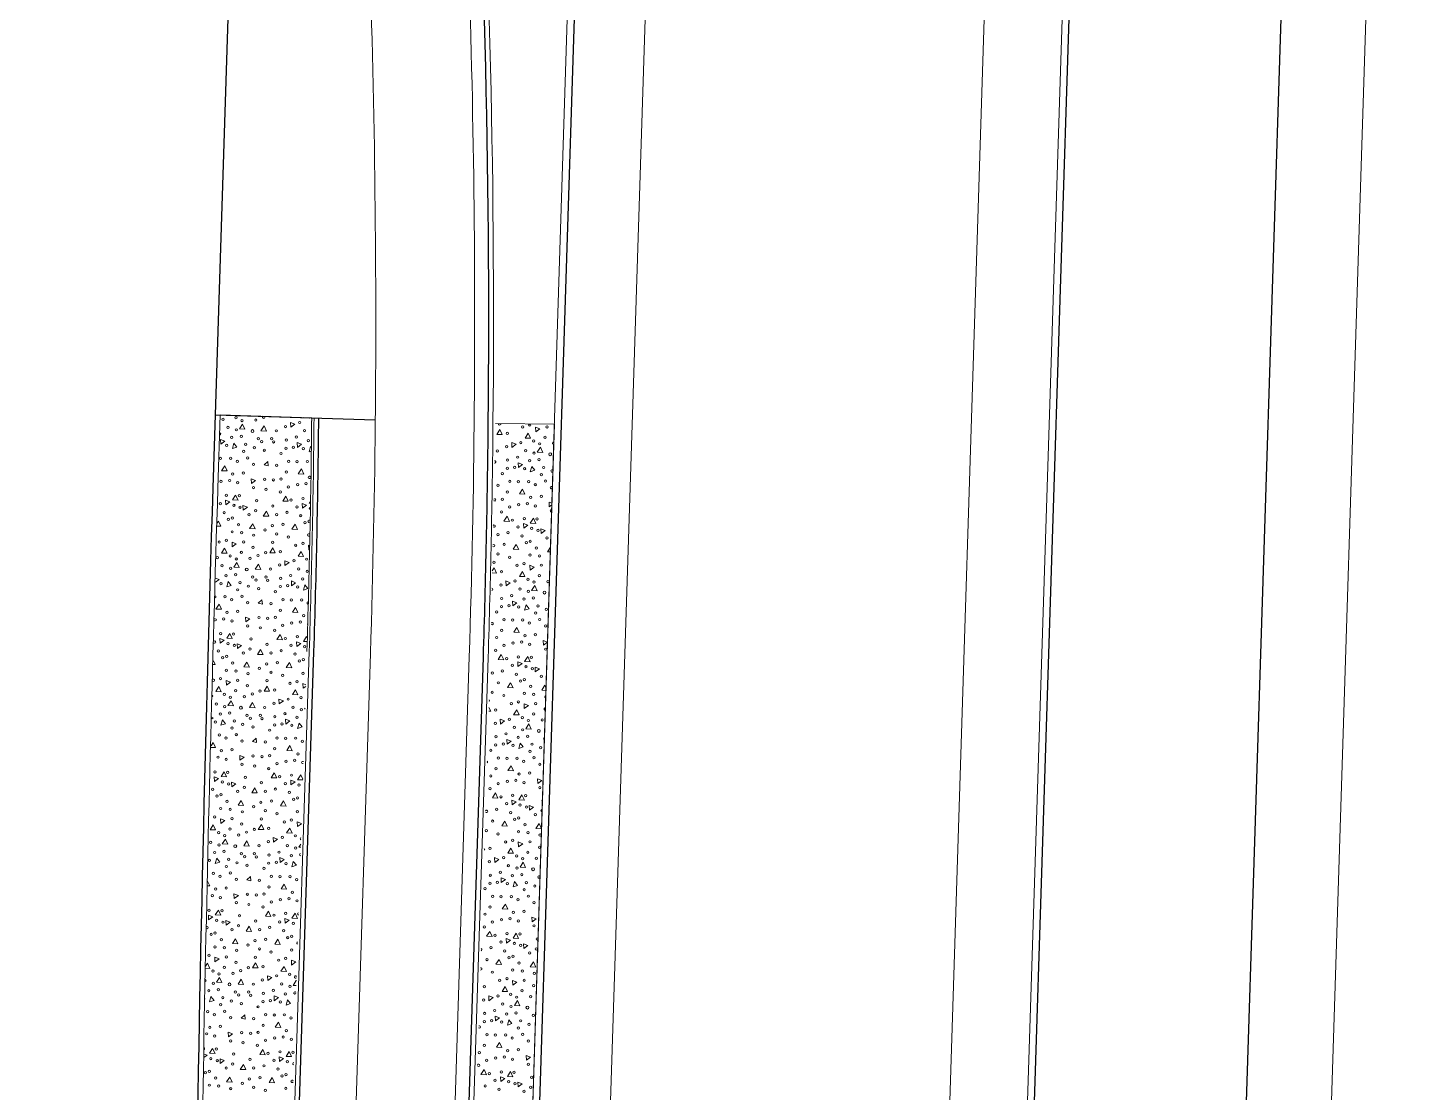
# Model space of a CAD drawing. Extents: x 2536801 to 2538856, y 7112140 to 7131569.
# Drawn here: x 2537858.2 to 2538053.1, y 7121210.6 to 7121361.3 of the extents above; entities that cross this region are included whole.
import ezdxf

# ---------------------------------------------------------------- set-up
doc = ezdxf.new("R2010")
doc.units = 0
doc.header["$LTSCALE"] = 100
doc.header["$MEASUREMENT"] = 0
for name, color, linetype, lineweight in [('D_BOC_FR', 3, 'Continuous', 13), ('D_BOC_RMP', 1, 'Continuous', 13), ('D_CTB_1', 2, 'Continuous', 0), ('D_EOS_ML', 7, 'Continuous', 30), ('D_EOS_RMP', 1, 'Continuous', 30), ('D_EOT_ML', 7, 'Continuous', 13), ('D_EOT_RMP', 1, 'Continuous', 13), ('D_FOC_FR', 3, 'Continuous', 30), ('D_FOC_RMP', 1, 'Continuous', 30), ('D_RIPRAP_1', 7, 'Continuous', 0)]:
    doc.layers.add(name, color=color, linetype=linetype, lineweight=lineweight)

msp = doc.modelspace()

# ---------------------------------------------------------------- linework, layer by layer
at = {"layer": 'D_BOC_FR', "lineweight": 0}
msp.add_line((2537885.16, 7121296.13), (2537885.49, 7121306.49), dxfattribs=at)
at = {"layer": 'D_BOC_FR', "lineweight": 0, "extrusion": (0, 0, -1)}
msp.add_arc((-2543855.46, 7121105.91), 5973.33, 0.380921, 1.824928, dxfattribs=at)
at = {"layer": 'D_BOC_RMP', "lineweight": 0}
for p, q in [((2537894.02, 7121145.24), (2537898.09, 7121272.97)), ((2537914.08, 7120979.3), (2537923.41, 7121272.16))]:
    msp.add_line(p, q, dxfattribs=at)
for radius, start, end in [(1502.67, 359.43725, 3.53936), (1477.33, 358.17507, 359.4586), (1502.67, 358.17507, 359.43725)]:
    msp.add_arc((2536421.51, 7121320.01), radius, start, end, dxfattribs=at)
at = {"layer": 'D_CTB_1', "linetype": 'Continuous', "lineweight": 0, "ltscale": 0.025}
for p, q in [((2537962.61, 7120042.5), (2538047.63, 7122711.15)), ((2537920.35, 7120914.24), (2537935.63, 7121394.04))]:
    msp.add_line(p, q, dxfattribs=at)
at = {"layer": 'D_EOS_ML'}
for p, q in [((2537858.55, 7116745.35), (2538220.42, 7128102.78)), ((2537888.54, 7116744.4), (2538250.41, 7128101.82)), ((2537921.35, 7120914.21), (2537954.94, 7121968.72))]:
    msp.add_line(p, q, dxfattribs=at)
at = {"layer": 'D_EOS_RMP'}
for p, q in [((2537884.82, 7121306.51), (2537907.44, 7121305.79)), ((2537889.43, 7120980.09), (2537898.76, 7121272.95)), ((2537913.42, 7120979.32), (2537922.75, 7121272.18))]:
    msp.add_line(p, q, dxfattribs=at)
for radius, end in [(1478, 359.4586), (1502, 359.43725)]:
    msp.add_arc((2536421.51, 7121320.01), radius, 358.17507, end, dxfattribs=at)
at = {"layer": 'D_EOT_ML'}
for p, q in [((2537846.56, 7116745.74), (2538208.43, 7128103.16)), ((2537900.53, 7116744.02), (2538262.4, 7128101.44)), ((2537920.56, 7120575.68), (2538034.73, 7124158.82))]:
    msp.add_line(p, q, dxfattribs=at)
at = {"layer": 'D_EOT_RMP'}
for p, q in [((2537897.42, 7120979.83), (2537906.75, 7121272.69)), ((2537911.42, 7120979.39), (2537920.75, 7121272.24))]:
    msp.add_line(p, q, dxfattribs=at)
for radius in [1486, 1500]:
    msp.add_arc((2536421.51, 7121320.01), radius, 358.17507, 3.53936, dxfattribs=at)
at = {"layer": 'D_FOC_FR', "color": 3}
msp.add_line((2537884.49, 7121296.15), (2537893.9, 7121591.32), dxfattribs=at)
at = {"layer": 'D_FOC_FR', "extrusion": (0, 0, -1)}
msp.add_arc((-2543855.46, 7121105.91), 5974, 359.715044, 1.824928, dxfattribs=at)
at = {"layer": 'D_FOC_RMP'}
msp.add_arc((2536421.51, 7121320.01), 1502, 359.43725, 3.53936, dxfattribs=at)
at = {"layer": 'D_RIPRAP_1', "color": 7, "linetype": 'Continuous', "lineweight": 0}
for p, q in [((2537891.69, 7121299.4), (2537892.21, 7121299.89)), ((2537892.27, 7121299.26), (2537891.69, 7121299.4)), ((2537892.21, 7121299.89), (2537892.27, 7121299.26)), ((2537890.88, 7121279.81), (2537891.39, 7121280.31)), ((2537891.46, 7121279.68), (2537890.88, 7121279.81)), ((2537891.39, 7121280.31), (2537891.46, 7121279.68)), ((2537890.06, 7121260.23), (2537890.58, 7121260.72)), ((2537890.64, 7121260.09), (2537890.06, 7121260.23)), ((2537890.58, 7121260.72), (2537890.64, 7121260.09)), ((2537889.25, 7121240.64), (2537889.77, 7121241.14)), ((2537889.83, 7121240.51), (2537889.25, 7121240.64)), ((2537889.77, 7121241.14), (2537889.83, 7121240.51)), ((2537888.44, 7121221.06), (2537888.96, 7121221.55)), ((2537889.02, 7121220.92), (2537888.44, 7121221.06)), ((2537888.96, 7121221.55), (2537889.02, 7121220.92))]:
    msp.add_line(p, q, dxfattribs=at)
at = {"layer": 'D_RIPRAP_1', "color": 7, "lineweight": 0, "flags": 128}
for points in [[(2537898.44, 7121306.08), (2537885.49, 7121306.49), (2537885.16, 7121296.13)], [(2537913.77, 7120914.45), (2537920.35, 7120914.24), (2537932.8, 7121305.17), (2537924.44, 7121305.25)]]:
    msp.add_lwpolyline(points, dxfattribs=at)
at = {"layer": 'D_RIPRAP_1', "color": 7, "linetype": 'Continuous', "lineweight": 0, "flags": 128}
for points in [[(2537898.08, 7121306.09), (2537898.11, 7121306.02), (2537897.33, 7121306.06), (2537897.37, 7121306.11)], [(2537898.35, 7121301.36), (2537898.08, 7121301.27), (2537898.28, 7121302.02), (2537898.36, 7121301.92)], [(2537898.19, 7121293.99), (2537898.08, 7121294), (2537898.2, 7121294.19)], [(2537932.44, 7121293.74), (2537932.08, 7121293.48), (2537932.05, 7121294.15), (2537932.45, 7121293.99)], [(2537885.03, 7121291.11), (2537885.25, 7121291.45), (2537885.59, 7121290.73), (2537885.02, 7121290.75)], [(2537898.06, 7121287.37), (2537898.04, 7121287.36), (2537898, 7121288.03), (2537898.07, 7121288)], [(2537932.23, 7121287.08), (2537931.82, 7121287.09), (2537932.25, 7121287.78)], [(2537924, 7121284.42), (2537924.26, 7121284.83), (2537924.6, 7121284.1), (2537924, 7121284.13)], [(2537884.83, 7121283.38), (2537885.33, 7121283.18), (2537884.81, 7121282.8)], [(2537897.79, 7121274.39), (2537897.26, 7121274.41), (2537897.7, 7121275.11), (2537897.8, 7121274.9)], [(2537931.82, 7121274.3), (2537931.27, 7121273.89), (2537931.23, 7121274.56), (2537931.82, 7121274.33)], [(2537884.52, 7121271.68), (2537884.77, 7121271.14), (2537884.51, 7121271.15)], [(2537897.6, 7121268.05), (2537897.23, 7121267.78), (2537897.19, 7121268.45), (2537897.61, 7121268.28)], [(2537931.6, 7121267.48), (2537931, 7121267.51), (2537931.44, 7121268.2), (2537931.61, 7121267.84)], [(2537923.52, 7121265.08), (2537923.79, 7121264.52), (2537923.5, 7121264.53)], [(2537884.31, 7121263.67), (2537884.51, 7121263.6), (2537884.31, 7121263.45)], [(2537897.5, 7121264.87), (2537897.44, 7121264.88), (2537897.5, 7121264.98)], [(2537884.21, 7121259.64), (2537884.51, 7121260.11), (2537884.84, 7121259.38), (2537884.2, 7121259.41)], [(2537897.18, 7121254.8), (2537896.45, 7121254.83), (2537896.89, 7121255.52), (2537897.18, 7121254.89)], [(2537896.98, 7121248.61), (2537896.41, 7121248.19), (2537896.38, 7121248.86), (2537896.98, 7121248.62)], [(2537896.88, 7121245.28), (2537896.62, 7121245.29), (2537896.89, 7121245.71)], [(2537922.88, 7121245.12), (2537922.97, 7121244.93), (2537922.88, 7121244.93)], [(2537883.71, 7121240.49), (2537884.03, 7121239.8), (2537883.69, 7121239.81)], [(2537883.4, 7121228.42), (2537883.67, 7121228.86), (2537884.01, 7121228.13), (2537883.39, 7121228.16)], [(2537896.25, 7121225.69), (2537895.81, 7121225.71), (2537896.25, 7121226.4), (2537896.27, 7121226.35)], [(2537883.2, 7121215.99), (2537883.62, 7121215.82), (2537883.19, 7121215.51)]]:
    msp.add_lwpolyline(points, dxfattribs=at)
for points in [[(2537888.99, 7121304.46), (2537888.22, 7121304.5), (2537888.66, 7121305.19)], [(2537892.04, 7121304.2), (2537891.26, 7121304.23), (2537891.7, 7121304.93)], [(2537895.47, 7121304.73), (2537895.44, 7121305.4), (2537896.05, 7121305.16)], [(2537925.41, 7121303.69), (2537924.63, 7121303.72), (2537925.07, 7121304.41)], [(2537930.17, 7121304.1), (2537930.13, 7121304.77), (2537930.75, 7121304.53)], [(2537885.56, 7121302.34), (2537885.52, 7121303.01), (2537886.14, 7121302.77)], [(2537887.86, 7121301.93), (2537887.23, 7121301.72), (2537887.43, 7121302.47)], [(2537896.41, 7121301.89), (2537896.37, 7121302.56), (2537896.99, 7121302.32)], [(2537926.79, 7121301.89), (2537926.76, 7121302.56), (2537927.37, 7121302.32)], [(2537929.43, 7121303.18), (2537928.65, 7121303.21), (2537929.09, 7121303.91)], [(2537931.16, 7121301.17), (2537930.38, 7121301.2), (2537930.82, 7121301.9)], [(2537886.47, 7121298.55), (2537885.69, 7121298.58), (2537886.13, 7121299.28)], [(2537897.32, 7121298.1), (2537896.54, 7121298.13), (2537896.98, 7121298.83)], [(2537927.72, 7121299.05), (2537927.69, 7121299.72), (2537928.3, 7121299.47)], [(2537930.03, 7121298.64), (2537929.39, 7121298.43), (2537929.6, 7121299.17)], [(2537889.92, 7121296.77), (2537889.88, 7121297.44), (2537890.5, 7121297.2)], [(2537886.29, 7121293.74), (2537886.25, 7121294.41), (2537886.87, 7121294.17)], [(2537888.01, 7121294.42), (2537887.23, 7121294.45), (2537887.67, 7121295.14)], [(2537895.11, 7121294.25), (2537894.34, 7121294.28), (2537894.78, 7121294.97)], [(2537928.63, 7121295.26), (2537927.86, 7121295.29), (2537928.3, 7121295.99)], [(2537888.75, 7121292.99), (2537888.71, 7121293.66), (2537889.33, 7121293.42)], [(2537892.36, 7121292.13), (2537891.58, 7121292.16), (2537892.02, 7121292.86)], [(2537897.13, 7121293.29), (2537897.1, 7121293.96), (2537897.71, 7121293.72)], [(2537890.43, 7121290.35), (2537889.65, 7121290.38), (2537890.09, 7121291.08)], [(2537896.43, 7121290.28), (2537895.65, 7121290.31), (2537896.09, 7121291)], [(2537926.43, 7121291.4), (2537925.65, 7121291.44), (2537926.09, 7121292.13)], [(2537928.45, 7121290.44), (2537928.41, 7121291.11), (2537929.03, 7121290.87)], [(2537930.17, 7121291.12), (2537929.39, 7121291.16), (2537929.83, 7121291.85)], [(2537887.19, 7121287.81), (2537887.16, 7121288.48), (2537887.77, 7121288.24)], [(2537930.91, 7121289.7), (2537930.87, 7121290.37), (2537931.49, 7121290.13)], [(2537886.45, 7121286.89), (2537885.67, 7121286.92), (2537886.11, 7121287.62)], [(2537893.28, 7121286.94), (2537892.5, 7121286.98), (2537892.94, 7121287.67)], [(2537897.3, 7121286.44), (2537896.52, 7121286.47), (2537896.96, 7121287.16)], [(2537927.75, 7121287.43), (2537926.97, 7121287.47), (2537927.41, 7121288.16)], [(2537888.18, 7121284.88), (2537887.4, 7121284.91), (2537887.84, 7121285.61)], [(2537891.23, 7121284.62), (2537890.45, 7121284.65), (2537890.89, 7121285.34)], [(2537894.66, 7121285.15), (2537894.63, 7121285.82), (2537895.24, 7121285.57)], [(2537929.36, 7121284.52), (2537929.32, 7121285.19), (2537929.94, 7121284.95)], [(2537887.05, 7121282.35), (2537886.42, 7121282.13), (2537886.62, 7121282.88)], [(2537895.59, 7121282.3), (2537895.56, 7121282.97), (2537896.17, 7121282.73)], [(2537925.98, 7121282.3), (2537925.94, 7121282.97), (2537926.56, 7121282.73)], [(2537928.61, 7121283.6), (2537927.84, 7121283.63), (2537928.27, 7121284.32)], [(2537897.9, 7121281.9), (2537897.26, 7121281.68), (2537897.47, 7121282.43)], [(2537930.34, 7121281.59), (2537929.57, 7121281.62), (2537930.01, 7121282.31)], [(2537885.66, 7121278.97), (2537884.88, 7121279), (2537885.32, 7121279.69)], [(2537896.5, 7121278.52), (2537895.73, 7121278.55), (2537896.17, 7121279.24)], [(2537926.91, 7121279.46), (2537926.87, 7121280.13), (2537927.49, 7121279.89)], [(2537929.21, 7121279.05), (2537928.58, 7121278.84), (2537928.78, 7121279.59)], [(2537889.1, 7121277.18), (2537889.07, 7121277.85), (2537889.68, 7121277.61)], [(2537885.47, 7121274.15), (2537885.44, 7121274.82), (2537886.05, 7121274.58)], [(2537887.2, 7121274.83), (2537886.42, 7121274.86), (2537886.86, 7121275.56)], [(2537894.3, 7121274.66), (2537893.52, 7121274.69), (2537893.96, 7121275.39)], [(2537927.82, 7121275.67), (2537927.04, 7121275.71), (2537927.48, 7121276.4)], [(2537887.93, 7121273.41), (2537887.9, 7121274.08), (2537888.51, 7121273.84)], [(2537891.55, 7121272.54), (2537890.77, 7121272.58), (2537891.21, 7121273.27)], [(2537896.32, 7121273.7), (2537896.28, 7121274.37), (2537896.9, 7121274.13)], [(2537889.62, 7121270.77), (2537888.84, 7121270.8), (2537889.28, 7121271.49)], [(2537895.62, 7121270.69), (2537894.84, 7121270.72), (2537895.28, 7121271.42)], [(2537925.62, 7121271.82), (2537924.84, 7121271.85), (2537925.28, 7121272.54)], [(2537927.64, 7121270.86), (2537927.6, 7121271.53), (2537928.22, 7121271.29)], [(2537929.36, 7121271.54), (2537928.58, 7121271.57), (2537929.02, 7121272.27)], [(2537930.1, 7121270.12), (2537930.06, 7121270.79), (2537930.68, 7121270.55)], [(2537885.64, 7121267.3), (2537884.86, 7121267.34), (2537885.3, 7121268.03)], [(2537886.38, 7121268.23), (2537886.34, 7121268.9), (2537886.96, 7121268.65)], [(2537892.47, 7121267.36), (2537891.69, 7121267.39), (2537892.13, 7121268.08)], [(2537896.48, 7121266.85), (2537895.71, 7121266.89), (2537896.14, 7121267.58)], [(2537926.94, 7121267.85), (2537926.16, 7121267.88), (2537926.6, 7121268.57)], [(2537887.37, 7121265.29), (2537886.59, 7121265.33), (2537887.03, 7121266.02)], [(2537890.42, 7121265.03), (2537889.64, 7121265.06), (2537890.08, 7121265.76)], [(2537893.85, 7121265.56), (2537893.81, 7121266.23), (2537894.43, 7121265.99)], [(2537928.54, 7121264.93), (2537928.51, 7121265.6), (2537929.12, 7121265.36)], [(2537886.24, 7121262.76), (2537885.6, 7121262.55), (2537885.81, 7121263.3)], [(2537894.78, 7121262.72), (2537894.74, 7121263.39), (2537895.36, 7121263.15)], [(2537925.17, 7121262.72), (2537925.13, 7121263.39), (2537925.75, 7121263.15)], [(2537927.8, 7121264.01), (2537927.02, 7121264.04), (2537927.46, 7121264.74)], [(2537897.08, 7121262.31), (2537896.45, 7121262.1), (2537896.65, 7121262.85)], [(2537929.53, 7121262), (2537928.75, 7121262.03), (2537929.19, 7121262.73)], [(2537895.69, 7121258.93), (2537894.91, 7121258.96), (2537895.35, 7121259.66)], [(2537926.1, 7121259.88), (2537926.06, 7121260.55), (2537926.68, 7121260.3)], [(2537928.4, 7121259.47), (2537927.77, 7121259.26), (2537927.97, 7121260)], [(2537888.29, 7121257.6), (2537888.26, 7121258.27), (2537888.87, 7121258.03)], [(2537886.38, 7121255.25), (2537885.61, 7121255.28), (2537886.04, 7121255.97)], [(2537893.49, 7121255.08), (2537892.71, 7121255.11), (2537893.15, 7121255.8)], [(2537927.01, 7121256.09), (2537926.23, 7121256.12), (2537926.67, 7121256.82)], [(2537884.66, 7121254.57), (2537884.62, 7121255.24), (2537885.24, 7121255)], [(2537887.12, 7121253.82), (2537887.08, 7121254.49), (2537887.7, 7121254.25)], [(2537890.74, 7121252.96), (2537889.96, 7121252.99), (2537890.4, 7121253.69)], [(2537895.51, 7121254.12), (2537895.47, 7121254.79), (2537896.09, 7121254.54)], [(2537930.46, 7121254.31), (2537930.42, 7121254.98), (2537931.04, 7121254.73)], [(2537888.8, 7121251.18), (2537888.03, 7121251.21), (2537888.47, 7121251.91)], [(2537894.81, 7121251.11), (2537894.03, 7121251.14), (2537894.47, 7121251.83)], [(2537924.8, 7121252.23), (2537924.03, 7121252.27), (2537924.47, 7121252.96)], [(2537926.82, 7121251.27), (2537926.79, 7121251.94), (2537927.4, 7121251.7)], [(2537928.55, 7121251.95), (2537927.77, 7121251.99), (2537928.21, 7121252.68)], [(2537929.28, 7121250.53), (2537929.25, 7121251.2), (2537929.86, 7121250.96)], [(2537884.82, 7121247.72), (2537884.05, 7121247.75), (2537884.48, 7121248.44)], [(2537885.57, 7121248.64), (2537885.53, 7121249.31), (2537886.15, 7121249.07)], [(2537891.66, 7121247.77), (2537890.88, 7121247.81), (2537891.32, 7121248.5)], [(2537895.67, 7121247.27), (2537894.89, 7121247.3), (2537895.33, 7121247.99)], [(2537926.12, 7121248.26), (2537925.35, 7121248.3), (2537925.78, 7121248.99)], [(2537930.97, 7121247.89), (2537930.19, 7121247.92), (2537930.63, 7121248.62)], [(2537886.56, 7121245.71), (2537885.78, 7121245.74), (2537886.22, 7121246.44)], [(2537889.6, 7121245.45), (2537888.83, 7121245.48), (2537889.26, 7121246.17)], [(2537893.04, 7121245.98), (2537893, 7121246.65), (2537893.62, 7121246.4)], [(2537927.73, 7121245.35), (2537927.69, 7121246.02), (2537928.31, 7121245.78)], [(2537885.43, 7121243.18), (2537884.79, 7121242.96), (2537884.99, 7121243.71)], [(2537893.97, 7121243.13), (2537893.93, 7121243.8), (2537894.55, 7121243.56)], [(2537924.35, 7121243.13), (2537924.32, 7121243.8), (2537924.93, 7121243.56)], [(2537926.99, 7121244.43), (2537926.21, 7121244.46), (2537926.65, 7121245.15)], [(2537896.27, 7121242.73), (2537895.64, 7121242.51), (2537895.84, 7121243.26)], [(2537928.72, 7121242.42), (2537927.94, 7121242.45), (2537928.38, 7121243.14)], [(2537894.88, 7121239.35), (2537894.1, 7121239.38), (2537894.54, 7121240.07)], [(2537925.28, 7121240.29), (2537925.25, 7121240.96), (2537925.86, 7121240.72)], [(2537927.59, 7121239.88), (2537926.95, 7121239.67), (2537927.16, 7121240.42)], [(2537887.48, 7121238.01), (2537887.44, 7121238.68), (2537888.06, 7121238.44)], [(2537885.57, 7121235.66), (2537884.79, 7121235.69), (2537885.23, 7121236.39)], [(2537892.67, 7121235.49), (2537891.9, 7121235.52), (2537892.34, 7121236.22)], [(2537896.42, 7121235.21), (2537895.64, 7121235.24), (2537896.08, 7121235.94)], [(2537926.2, 7121236.5), (2537925.42, 7121236.54), (2537925.86, 7121237.23)], [(2537883.85, 7121234.98), (2537883.81, 7121235.65), (2537884.43, 7121235.41)], [(2537886.31, 7121234.24), (2537886.27, 7121234.91), (2537886.89, 7121234.67)], [(2537889.92, 7121233.37), (2537889.15, 7121233.41), (2537889.58, 7121234.1)], [(2537894.69, 7121234.53), (2537894.66, 7121235.2), (2537895.27, 7121234.96)], [(2537929.64, 7121234.72), (2537929.61, 7121235.39), (2537930.22, 7121235.15)], [(2537887.99, 7121231.6), (2537887.21, 7121231.63), (2537887.65, 7121232.32)], [(2537893.99, 7121231.52), (2537893.22, 7121231.55), (2537893.65, 7121232.25)], [(2537923.99, 7121232.65), (2537923.21, 7121232.68), (2537923.65, 7121233.37)], [(2537926.01, 7121231.69), (2537925.98, 7121232.36), (2537926.59, 7121232.12)], [(2537927.73, 7121232.37), (2537926.96, 7121232.4), (2537927.4, 7121233.1)], [(2537928.47, 7121230.95), (2537928.43, 7121231.62), (2537929.05, 7121231.38)], [(2537884.75, 7121229.06), (2537884.72, 7121229.73), (2537885.33, 7121229.48)], [(2537890.84, 7121228.19), (2537890.06, 7121228.22), (2537890.5, 7121228.91)], [(2537894.86, 7121227.68), (2537894.08, 7121227.72), (2537894.52, 7121228.41)], [(2537895.6, 7121228.6), (2537895.56, 7121229.27), (2537896.18, 7121229.03)], [(2537925.31, 7121228.68), (2537924.53, 7121228.71), (2537924.97, 7121229.4)], [(2537930.15, 7121228.3), (2537929.38, 7121228.34), (2537929.82, 7121229.03)], [(2537885.74, 7121226.12), (2537884.96, 7121226.16), (2537885.4, 7121226.85)], [(2537888.79, 7121225.86), (2537888.01, 7121225.89), (2537888.45, 7121226.59)], [(2537892.22, 7121226.39), (2537892.19, 7121227.06), (2537892.8, 7121226.82)], [(2537926.92, 7121225.76), (2537926.88, 7121226.43), (2537927.5, 7121226.19)], [(2537884.61, 7121223.59), (2537883.98, 7121223.38), (2537884.18, 7121224.13)], [(2537893.15, 7121223.55), (2537893.12, 7121224.22), (2537893.73, 7121223.98)], [(2537923.54, 7121223.55), (2537923.5, 7121224.22), (2537924.12, 7121223.98)], [(2537926.17, 7121224.84), (2537925.4, 7121224.87), (2537925.84, 7121225.57)], [(2537895.46, 7121223.14), (2537894.82, 7121222.93), (2537895.03, 7121223.68)], [(2537927.91, 7121222.83), (2537927.13, 7121222.86), (2537927.57, 7121223.56)], [(2537894.07, 7121219.76), (2537893.29, 7121219.79), (2537893.73, 7121220.49)], [(2537924.47, 7121220.71), (2537924.43, 7121221.38), (2537925.05, 7121221.13)], [(2537926.78, 7121220.3), (2537926.14, 7121220.09), (2537926.35, 7121220.83)], [(2537886.67, 7121218.43), (2537886.63, 7121219.1), (2537887.25, 7121218.86)], [(2537884.76, 7121216.08), (2537883.98, 7121216.11), (2537884.42, 7121216.8)], [(2537891.86, 7121215.9), (2537891.08, 7121215.94), (2537891.52, 7121216.63)], [(2537895.6, 7121215.63), (2537894.83, 7121215.66), (2537895.27, 7121216.35)], [(2537925.38, 7121216.92), (2537924.61, 7121216.95), (2537925.04, 7121217.65)], [(2537885.49, 7121214.65), (2537885.46, 7121215.32), (2537886.07, 7121215.08)], [(2537889.11, 7121213.79), (2537888.33, 7121213.82), (2537888.77, 7121214.52)], [(2537893.88, 7121214.95), (2537893.85, 7121215.62), (2537894.46, 7121215.37)], [(2537928.83, 7121215.14), (2537928.79, 7121215.81), (2537929.41, 7121215.56)], [(2537887.18, 7121212.01), (2537886.4, 7121212.04), (2537886.84, 7121212.74)], [(2537893.18, 7121211.93), (2537892.4, 7121211.97), (2537892.84, 7121212.66)], [(2537923.18, 7121213.06), (2537922.4, 7121213.1), (2537922.84, 7121213.79)], [(2537925.2, 7121212.1), (2537925.16, 7121212.77), (2537925.78, 7121212.53)], [(2537926.92, 7121212.78), (2537926.14, 7121212.82), (2537926.58, 7121213.51)], [(2537927.66, 7121211.36), (2537927.62, 7121212.03), (2537928.24, 7121211.79)]]:
    msp.add_lwpolyline(points, close=True, dxfattribs=at)
at = {"layer": 'D_RIPRAP_1', "color": 7, "linetype": 'Continuous', "lineweight": 0}
for centre, radius in [((2537885.89, 7121305.86), 0.163), ((2537887.71, 7121306.09), 0.163), ((2537886.58, 7121304.71), 0.163), ((2537887.76, 7121304.37), 0.163), ((2537888.56, 7121305.69), 0.163), ((2537890.05, 7121304.2), 0.199), ((2537890.53, 7121305.76), 0.163), ((2537893.43, 7121304.23), 0.163), ((2537894.73, 7121304.83), 0.163), ((2537896.74, 7121305.41), 0.163), ((2537897.42, 7121304.26), 0.163), ((2537928.32, 7121304.78), 0.163), ((2537929.32, 7121305.03), 0.163), ((2537931.77, 7121304.79), 0.163), ((2537886.41, 7121302.16), 0.163), ((2537887.13, 7121303.29), 0.163), ((2537888.47, 7121303.44), 0.163), ((2537889.11, 7121302.33), 0.163), ((2537890.9, 7121303.11), 0.163), ((2537891.37, 7121302.7), 0.163), ((2537892.78, 7121303.11), 0.163), ((2537893.04, 7121302.67), 0.163), ((2537894.84, 7121302.92), 0.163), ((2537896.26, 7121303.34), 0.163), ((2537897.98, 7121302.84), 0.163), ((2537926.04, 7121301.98), 0.163), ((2537926.12, 7121303.86), 0.163), ((2537928.05, 7121302.57), 0.163), ((2537929.87, 7121302.8), 0.163), ((2537930.73, 7121302.39), 0.163), ((2537931.48, 7121303.31), 0.163), ((2537885.53, 7121300.32), 0.163), ((2537886.97, 7121300.34), 0.163), ((2537888.79, 7121301.31), 0.163), ((2537889.38, 7121300.4), 0.163), ((2537890.3, 7121301.83), 0.163), ((2537891.73, 7121301.49), 0.163), ((2537894.11, 7121301.02), 0.163), ((2537894.8, 7121301.77), 0.163), ((2537895.86, 7121301.9), 0.163), ((2537897.25, 7121301.71), 0.163), ((2537924.74, 7121301.39), 0.163), ((2537926.16, 7121300.08), 0.163), ((2537927.58, 7121300.5), 0.163), ((2537928.74, 7121301.42), 0.163), ((2537929.29, 7121300), 0.163), ((2537929.93, 7121301.07), 0.163), ((2537930.63, 7121300.15), 0.163), ((2537932.22, 7121300.91), 0.199), ((2537887.27, 7121298.1), 0.163), ((2537887.91, 7121299.9), 0.163), ((2537888.77, 7121298.24), 0.163), ((2537890.2, 7121299.48), 0.163), ((2537893.48, 7121299.36), 0.163), ((2537894.83, 7121298.4), 0.163), ((2537895.17, 7121299.91), 0.163), ((2537896.38, 7121299.87), 0.163), ((2537897.82, 7121299.89), 0.163), ((2537925.43, 7121298.18), 0.163), ((2537926.12, 7121298.93), 0.163), ((2537927.17, 7121299.06), 0.163), ((2537928.57, 7121298.87), 0.163), ((2537931.28, 7121299.04), 0.163), ((2537885.59, 7121297.06), 0.163), ((2537886.81, 7121297.2), 0.163), ((2537887.96, 7121296.89), 0.163), ((2537890.2, 7121296.2), 0.163), ((2537891.78, 7121297.38), 0.163), ((2537893.03, 7121297.29), 0.163), ((2537894.11, 7121297.4), 0.163), ((2537895.15, 7121296.29), 0.163), ((2537896.44, 7121296.61), 0.163), ((2537897.65, 7121296.75), 0.163), ((2537924.8, 7121296.52), 0.163), ((2537926.49, 7121297.07), 0.163), ((2537927.69, 7121297.03), 0.163), ((2537929.14, 7121297.05), 0.163), ((2537930.08, 7121296.6), 0.163), ((2537930.95, 7121298.02), 0.163), ((2537931.54, 7121297.11), 0.163), ((2537886.36, 7121295.1), 0.163), ((2537888.18, 7121295.05), 0.163), ((2537890.66, 7121294.34), 0.163), ((2537891.98, 7121295.93), 0.163), ((2537894, 7121295.58), 0.163), ((2537895.52, 7121294.42), 0.163), ((2537897.21, 7121294.65), 0.163), ((2537925.43, 7121294.55), 0.163), ((2537926.14, 7121295.56), 0.163), ((2537929.44, 7121294.81), 0.163), ((2537930.94, 7121294.95), 0.163), ((2537885.5, 7121293.91), 0.163), ((2537886.05, 7121292.65), 0.163), ((2537887.42, 7121293.7), 0.163), ((2537888.31, 7121293.42), 0.163), ((2537889.58, 7121292.36), 0.163), ((2537890.51, 7121292.92), 0.163), ((2537892.94, 7121293.58), 0.163), ((2537893.49, 7121292.37), 0.163), ((2537894.93, 7121292.67), 0.163), ((2537896.35, 7121293.46), 0.163), ((2537896.9, 7121292.2), 0.163), ((2537925.31, 7121292.74), 0.163), ((2537926.47, 7121293.45), 0.163), ((2537927.75, 7121293.76), 0.163), ((2537928.97, 7121293.91), 0.163), ((2537930.12, 7121293.6), 0.163), ((2537886.65, 7121291.69), 0.163), ((2537887.21, 7121291.88), 0.163), ((2537888.08, 7121290.93), 0.163), ((2537892.87, 7121290.81), 0.163), ((2537894.37, 7121290.98), 0.163), ((2537897.49, 7121291.24), 0.163), ((2537926.84, 7121291.58), 0.163), ((2537927.66, 7121290.62), 0.163), ((2537928.53, 7121291.81), 0.163), ((2537929.58, 7121290.41), 0.163), ((2537930.35, 7121291.76), 0.163), ((2537885.34, 7121288.49), 0.163), ((2537886.35, 7121288.74), 0.163), ((2537887.18, 7121289.93), 0.163), ((2537888.53, 7121289.8), 0.163), ((2537888.8, 7121288.5), 0.163), ((2537890.24, 7121289.46), 0.163), ((2537891.85, 7121290.19), 0.163), ((2537892.92, 7121288.46), 0.163), ((2537893.49, 7121289.64), 0.163), ((2537895.13, 7121289.19), 0.163), ((2537897.19, 7121288.29), 0.163), ((2537924.81, 7121289.53), 0.163), ((2537926.25, 7121289.83), 0.163), ((2537928.22, 7121289.36), 0.163), ((2537928.81, 7121288.4), 0.163), ((2537929.37, 7121288.59), 0.163), ((2537930.48, 7121290.13), 0.163), ((2537931.75, 7121289.06), 0.163), ((2537886.9, 7121286.51), 0.163), ((2537888.5, 7121287.02), 0.163), ((2537890.15, 7121287.73), 0.163), ((2537890.84, 7121286.58), 0.163), ((2537891.93, 7121286.97), 0.163), ((2537893.99, 7121287.12), 0.163), ((2537896.19, 7121288.04), 0.163), ((2537924.81, 7121286.8), 0.163), ((2537925.69, 7121288.14), 0.163), ((2537926.45, 7121286.34), 0.163), ((2537929.35, 7121286.63), 0.163), ((2537930.24, 7121287.63), 0.163), ((2537930.69, 7121286.51), 0.163), ((2537885.08, 7121286.28), 0.163), ((2537885.76, 7121285.13), 0.163), ((2537886.95, 7121284.78), 0.163), ((2537887.75, 7121286.1), 0.163), ((2537889.24, 7121284.61), 0.199), ((2537889.72, 7121286.17), 0.163), ((2537892.61, 7121284.65), 0.163), ((2537893.91, 7121285.24), 0.163), ((2537895.92, 7121285.83), 0.163), ((2537896.61, 7121284.68), 0.163), ((2537897.74, 7121286.06), 0.163), ((2537924.24, 7121285.62), 0.163), ((2537927.51, 7121285.2), 0.163), ((2537928.51, 7121285.44), 0.163), ((2537930.96, 7121285.21), 0.163), ((2537885.59, 7121282.58), 0.163), ((2537886.32, 7121283.71), 0.163), ((2537887.66, 7121283.86), 0.163), ((2537888.3, 7121282.75), 0.163), ((2537890.08, 7121283.52), 0.163), ((2537890.56, 7121283.11), 0.163), ((2537891.97, 7121283.52), 0.163), ((2537892.22, 7121283.08), 0.163), ((2537894.03, 7121283.34), 0.163), ((2537895.45, 7121283.75), 0.163), ((2537897.16, 7121283.26), 0.163), ((2537897.8, 7121284.33), 0.163), ((2537925.31, 7121284.28), 0.163), ((2537927.24, 7121282.98), 0.163), ((2537929.06, 7121283.22), 0.163), ((2537929.91, 7121282.81), 0.163), ((2537930.66, 7121283.73), 0.163), ((2537931.88, 7121282.88), 0.163), ((2537886.16, 7121280.75), 0.163), ((2537887.98, 7121281.72), 0.163), ((2537888.56, 7121280.81), 0.163), ((2537889.49, 7121282.24), 0.163), ((2537890.92, 7121281.9), 0.163), ((2537893.3, 7121281.44), 0.163), ((2537893.99, 7121282.19), 0.163), ((2537895.04, 7121282.32), 0.163), ((2537896.44, 7121282.13), 0.163), ((2537925.23, 7121282.4), 0.163), ((2537925.35, 7121280.49), 0.163), ((2537926.77, 7121280.91), 0.163), ((2537927.93, 7121281.83), 0.163), ((2537929.11, 7121281.49), 0.163), ((2537929.82, 7121280.57), 0.163), ((2537931.4, 7121281.32), 0.199), ((2537887.1, 7121280.31), 0.163), ((2537887.96, 7121278.66), 0.163), ((2537889.39, 7121279.89), 0.163), ((2537892.67, 7121279.78), 0.163), ((2537894.01, 7121278.82), 0.163), ((2537894.36, 7121280.32), 0.163), ((2537895.56, 7121280.28), 0.163), ((2537897.01, 7121280.3), 0.163), ((2537924.62, 7121278.6), 0.163), ((2537925.31, 7121279.35), 0.163), ((2537926.36, 7121279.47), 0.163), ((2537927.76, 7121279.29), 0.163), ((2537928.48, 7121280.41), 0.163), ((2537930.46, 7121279.45), 0.163), ((2537931.65, 7121278.95), 0.163), ((2537885.99, 7121277.61), 0.163), ((2537886.46, 7121278.52), 0.163), ((2537887.15, 7121277.31), 0.163), ((2537889.39, 7121276.61), 0.163), ((2537890.97, 7121277.8), 0.163), ((2537892.22, 7121277.7), 0.163), ((2537893.3, 7121277.81), 0.163), ((2537894.34, 7121276.71), 0.163), ((2537895.62, 7121277.02), 0.163), ((2537896.84, 7121277.16), 0.163), ((2537897.31, 7121278.07), 0.163), ((2537925.67, 7121277.48), 0.163), ((2537926.88, 7121277.44), 0.163), ((2537928.32, 7121277.46), 0.163), ((2537929.26, 7121277.02), 0.163), ((2537930.14, 7121278.43), 0.163), ((2537930.73, 7121277.52), 0.163), ((2537931.55, 7121276.6), 0.163), ((2537885.55, 7121275.52), 0.163), ((2537887.37, 7121275.46), 0.163), ((2537889.85, 7121274.76), 0.163), ((2537891.17, 7121276.34), 0.163), ((2537893.18, 7121276), 0.163), ((2537894.71, 7121274.83), 0.163), ((2537896.4, 7121275.07), 0.163), ((2537924.62, 7121274.97), 0.163), ((2537925.33, 7121275.97), 0.163), ((2537928.62, 7121275.22), 0.163), ((2537930.12, 7121275.36), 0.163), ((2537885.24, 7121273.07), 0.163), ((2537886.6, 7121274.11), 0.163), ((2537887.5, 7121273.84), 0.163), ((2537888.77, 7121272.77), 0.163), ((2537889.7, 7121273.34), 0.163), ((2537892.13, 7121273.99), 0.163), ((2537892.68, 7121272.78), 0.163), ((2537894.12, 7121273.09), 0.163), ((2537895.53, 7121273.87), 0.163), ((2537897.45, 7121273.66), 0.163), ((2537924.5, 7121273.16), 0.163), ((2537925.65, 7121273.86), 0.163), ((2537926.94, 7121274.18), 0.163), ((2537928.16, 7121274.32), 0.163), ((2537929.31, 7121274.02), 0.163), ((2537931.55, 7121273.32), 0.163), ((2537885.84, 7121272.11), 0.163), ((2537886.4, 7121272.3), 0.163), ((2537887.26, 7121271.34), 0.163), ((2537892.06, 7121271.23), 0.163), ((2537893.56, 7121271.4), 0.163), ((2537896.09, 7121272.62), 0.163), ((2537896.68, 7121271.66), 0.163), ((2537897.24, 7121271.85), 0.163), ((2537926.03, 7121271.99), 0.163), ((2537926.85, 7121271.03), 0.163), ((2537927.71, 7121272.22), 0.163), ((2537928.77, 7121270.82), 0.163), ((2537929.54, 7121272.17), 0.163), ((2537885.53, 7121269.15), 0.163), ((2537886.37, 7121270.34), 0.163), ((2537887.71, 7121270.22), 0.163), ((2537887.98, 7121268.91), 0.163), ((2537889.43, 7121269.87), 0.163), ((2537891.04, 7121270.6), 0.163), ((2537892.11, 7121268.87), 0.163), ((2537892.68, 7121270.06), 0.163), ((2537894.32, 7121269.6), 0.163), ((2537897.22, 7121269.89), 0.163), ((2537924, 7121269.94), 0.163), ((2537925.44, 7121270.24), 0.163), ((2537927.4, 7121269.77), 0.163), ((2537928, 7121268.81), 0.163), ((2537928.56, 7121269.01), 0.163), ((2537929.66, 7121270.55), 0.163), ((2537930.94, 7121269.48), 0.163), ((2537886.08, 7121266.92), 0.163), ((2537887.69, 7121267.44), 0.163), ((2537889.34, 7121268.15), 0.163), ((2537890.02, 7121266.99), 0.163), ((2537891.12, 7121267.38), 0.163), ((2537893.18, 7121267.53), 0.163), ((2537895.38, 7121268.46), 0.163), ((2537896.38, 7121268.7), 0.163), ((2537923.99, 7121267.22), 0.163), ((2537924.88, 7121268.55), 0.163), ((2537928.53, 7121267.05), 0.163), ((2537929.43, 7121268.05), 0.163), ((2537929.88, 7121266.92), 0.163), ((2537884.95, 7121265.54), 0.163), ((2537886.14, 7121265.19), 0.163), ((2537886.94, 7121266.52), 0.163), ((2537888.43, 7121265.03), 0.199), ((2537888.9, 7121266.59), 0.163), ((2537891.8, 7121265.06), 0.163), ((2537893.1, 7121265.66), 0.163), ((2537895.11, 7121266.24), 0.163), ((2537895.8, 7121265.09), 0.163), ((2537896.93, 7121266.47), 0.163), ((2537925.64, 7121266.76), 0.163), ((2537926.69, 7121265.61), 0.163), ((2537927.7, 7121265.86), 0.163), ((2537930.15, 7121265.62), 0.163), ((2537884.78, 7121262.99), 0.163), ((2537885.5, 7121264.12), 0.163), ((2537886.84, 7121264.27), 0.163), ((2537887.49, 7121263.16), 0.163), ((2537889.27, 7121263.94), 0.163), ((2537889.75, 7121263.53), 0.163), ((2537891.15, 7121263.94), 0.163), ((2537891.41, 7121263.5), 0.163), ((2537893.22, 7121263.75), 0.163), ((2537894.64, 7121264.17), 0.163), ((2537896.35, 7121263.67), 0.163), ((2537896.98, 7121264.74), 0.163), ((2537924.49, 7121264.69), 0.163), ((2537926.43, 7121263.4), 0.163), ((2537928.25, 7121263.63), 0.163), ((2537929.1, 7121263.22), 0.163), ((2537929.85, 7121264.14), 0.163), ((2537931.07, 7121263.3), 0.163), ((2537885.35, 7121261.17), 0.163), ((2537887.16, 7121262.14), 0.163), ((2537887.75, 7121261.23), 0.163), ((2537888.68, 7121262.66), 0.163), ((2537890.11, 7121262.32), 0.163), ((2537892.49, 7121261.85), 0.163), ((2537893.18, 7121262.6), 0.163), ((2537894.23, 7121262.73), 0.163), ((2537895.63, 7121262.54), 0.163), ((2537924.42, 7121262.81), 0.163), ((2537925.95, 7121261.33), 0.163), ((2537927.11, 7121262.25), 0.163), ((2537928.3, 7121261.9), 0.163), ((2537930.59, 7121261.74), 0.199), ((2537886.29, 7121260.73), 0.163), ((2537887.15, 7121259.07), 0.163), ((2537888.58, 7121260.31), 0.163), ((2537891.86, 7121260.19), 0.163), ((2537893.2, 7121259.23), 0.163), ((2537893.54, 7121260.74), 0.163), ((2537894.75, 7121260.7), 0.163), ((2537896.19, 7121260.72), 0.163), ((2537897.13, 7121260.28), 0.163), ((2537924.49, 7121259.76), 0.163), ((2537924.53, 7121260.91), 0.163), ((2537925.55, 7121259.89), 0.163), ((2537926.94, 7121259.7), 0.163), ((2537927.67, 7121260.83), 0.163), ((2537929.01, 7121260.98), 0.163), ((2537929.65, 7121259.87), 0.163), ((2537930.84, 7121259.37), 0.163), ((2537885.18, 7121258.03), 0.163), ((2537885.65, 7121258.93), 0.163), ((2537886.33, 7121257.72), 0.163), ((2537890.15, 7121258.21), 0.163), ((2537891.4, 7121258.12), 0.163), ((2537892.49, 7121258.23), 0.163), ((2537893.52, 7121257.12), 0.163), ((2537894.81, 7121257.44), 0.163), ((2537896.03, 7121257.58), 0.163), ((2537896.49, 7121258.48), 0.163), ((2537923.8, 7121259.01), 0.163), ((2537924.86, 7121257.9), 0.163), ((2537926.07, 7121257.86), 0.163), ((2537927.51, 7121257.88), 0.163), ((2537928.45, 7121257.43), 0.163), ((2537929.33, 7121258.85), 0.163), ((2537929.91, 7121257.94), 0.163), ((2537884.74, 7121255.93), 0.163), ((2537886.56, 7121255.88), 0.163), ((2537888.57, 7121257.02), 0.163), ((2537889.04, 7121255.17), 0.163), ((2537890.35, 7121256.76), 0.163), ((2537892.37, 7121256.41), 0.163), ((2537893.9, 7121255.25), 0.163), ((2537895.58, 7121255.48), 0.163), ((2537923.8, 7121255.38), 0.163), ((2537924.52, 7121256.39), 0.163), ((2537927.81, 7121255.64), 0.163), ((2537929.31, 7121255.78), 0.163), ((2537930.74, 7121257.02), 0.163), ((2537884.43, 7121253.48), 0.163), ((2537885.79, 7121254.53), 0.163), ((2537886.69, 7121254.25), 0.163), ((2537888.89, 7121253.75), 0.163), ((2537891.31, 7121254.41), 0.163), ((2537891.87, 7121253.2), 0.163), ((2537893.31, 7121253.5), 0.163), ((2537894.72, 7121254.29), 0.163), ((2537896.64, 7121254.08), 0.163), ((2537923.69, 7121253.57), 0.163), ((2537924.84, 7121254.28), 0.163), ((2537926.13, 7121254.59), 0.163), ((2537927.34, 7121254.74), 0.163), ((2537928.5, 7121254.43), 0.163), ((2537930.74, 7121253.73), 0.163), ((2537885.02, 7121252.52), 0.163), ((2537885.58, 7121252.71), 0.163), ((2537886.45, 7121251.76), 0.163), ((2537887.96, 7121253.18), 0.163), ((2537891.24, 7121251.64), 0.163), ((2537892.75, 7121251.81), 0.163), ((2537895.27, 7121253.03), 0.163), ((2537895.87, 7121252.07), 0.163), ((2537896.43, 7121252.26), 0.163), ((2537925.22, 7121252.41), 0.163), ((2537926.04, 7121251.45), 0.163), ((2537926.9, 7121252.64), 0.163), ((2537928.72, 7121252.59), 0.163), ((2537884.72, 7121249.57), 0.163), ((2537885.56, 7121250.76), 0.163), ((2537886.9, 7121250.63), 0.163), ((2537887.17, 7121249.33), 0.163), ((2537888.62, 7121250.29), 0.163), ((2537890.22, 7121251.02), 0.163), ((2537891.86, 7121250.47), 0.163), ((2537893.51, 7121250.02), 0.163), ((2537896.4, 7121250.31), 0.163), ((2537924.63, 7121250.66), 0.163), ((2537926.59, 7121250.19), 0.163), ((2537927.75, 7121249.42), 0.163), ((2537927.95, 7121251.24), 0.163), ((2537928.85, 7121250.96), 0.163), ((2537930.12, 7121249.89), 0.163), ((2537886.87, 7121247.85), 0.163), ((2537888.52, 7121248.56), 0.163), ((2537889.21, 7121247.41), 0.163), ((2537890.3, 7121247.79), 0.163), ((2537891.3, 7121249.29), 0.163), ((2537892.36, 7121247.95), 0.163), ((2537894.56, 7121248.87), 0.163), ((2537895.57, 7121249.12), 0.163), ((2537923.18, 7121247.63), 0.163), ((2537924.06, 7121248.97), 0.163), ((2537927.19, 7121249.23), 0.163), ((2537927.72, 7121247.46), 0.163), ((2537928.62, 7121248.46), 0.163), ((2537884.14, 7121245.96), 0.163), ((2537885.27, 7121247.34), 0.163), ((2537885.32, 7121245.61), 0.163), ((2537886.12, 7121246.93), 0.163), ((2537887.62, 7121245.44), 0.199), ((2537888.09, 7121247), 0.163), ((2537890.99, 7121245.48), 0.163), ((2537892.29, 7121246.07), 0.163), ((2537894.3, 7121246.66), 0.163), ((2537894.98, 7121245.5), 0.163), ((2537896.12, 7121246.89), 0.163), ((2537924.82, 7121247.17), 0.163), ((2537925.88, 7121246.03), 0.163), ((2537926.89, 7121246.27), 0.163), ((2537929.07, 7121247.34), 0.163), ((2537929.34, 7121246.04), 0.163), ((2537930.78, 7121246.99), 0.163), ((2537884.69, 7121244.53), 0.163), ((2537886.03, 7121244.69), 0.163), ((2537886.67, 7121243.58), 0.163), ((2537888.46, 7121244.35), 0.163), ((2537888.94, 7121243.94), 0.163), ((2537890.34, 7121244.35), 0.163), ((2537890.6, 7121243.91), 0.163), ((2537892.4, 7121244.16), 0.163), ((2537893.82, 7121244.58), 0.163), ((2537895.54, 7121244.08), 0.163), ((2537896.17, 7121245.16), 0.163), ((2537923.68, 7121245.11), 0.163), ((2537925.61, 7121243.81), 0.163), ((2537927.44, 7121244.05), 0.163), ((2537928.29, 7121243.64), 0.163), ((2537929.04, 7121244.56), 0.163), ((2537930.25, 7121243.71), 0.163), ((2537930.69, 7121245.27), 0.163), ((2537883.97, 7121243.41), 0.163), ((2537884.53, 7121241.58), 0.163), ((2537886.35, 7121242.55), 0.163), ((2537886.94, 7121241.64), 0.163), ((2537887.86, 7121243.07), 0.163), ((2537889.3, 7121242.73), 0.163), ((2537891.67, 7121242.27), 0.163), ((2537892.36, 7121243.02), 0.163), ((2537893.42, 7121243.15), 0.163), ((2537894.81, 7121242.96), 0.163), ((2537923.6, 7121243.23), 0.163), ((2537925.14, 7121241.74), 0.163), ((2537926.3, 7121242.66), 0.163), ((2537927.49, 7121242.32), 0.163), ((2537929.78, 7121242.15), 0.199), ((2537885.47, 7121241.14), 0.163), ((2537887.77, 7121240.72), 0.163), ((2537891.04, 7121240.61), 0.163), ((2537892.39, 7121239.65), 0.163), ((2537892.73, 7121241.15), 0.163), ((2537893.94, 7121241.11), 0.163), ((2537895.38, 7121241.13), 0.163), ((2537896.32, 7121240.69), 0.163), ((2537923.68, 7121240.18), 0.163), ((2537923.72, 7121241.32), 0.163), ((2537924.73, 7121240.3), 0.163), ((2537926.13, 7121240.12), 0.163), ((2537926.85, 7121241.24), 0.163), ((2537928.19, 7121241.4), 0.163), ((2537928.84, 7121240.28), 0.163), ((2537930.03, 7121239.78), 0.163), ((2537884.37, 7121238.44), 0.163), ((2537884.83, 7121239.35), 0.163), ((2537885.52, 7121238.14), 0.163), ((2537886.33, 7121239.49), 0.163), ((2537889.34, 7121238.63), 0.163), ((2537890.59, 7121238.53), 0.163), ((2537891.67, 7121238.64), 0.163), ((2537894, 7121237.85), 0.163), ((2537895.21, 7121237.99), 0.163), ((2537895.68, 7121238.9), 0.163), ((2537896.37, 7121237.69), 0.163), ((2537922.99, 7121239.43), 0.163), ((2537924.05, 7121238.31), 0.163), ((2537925.26, 7121238.27), 0.163), ((2537926.7, 7121238.29), 0.163), ((2537927.64, 7121237.85), 0.163), ((2537928.52, 7121239.26), 0.163), ((2537929.1, 7121238.35), 0.163), ((2537883.92, 7121236.35), 0.163), ((2537885.75, 7121236.29), 0.163), ((2537887.76, 7121237.44), 0.163), ((2537889.54, 7121237.17), 0.163), ((2537891.56, 7121236.83), 0.163), ((2537892.71, 7121237.54), 0.163), ((2537893.09, 7121235.66), 0.163), ((2537894.77, 7121235.9), 0.163), ((2537922.99, 7121235.8), 0.163), ((2537923.7, 7121236.8), 0.163), ((2537927, 7121236.05), 0.163), ((2537928.5, 7121236.19), 0.163), ((2537929.93, 7121237.43), 0.163), ((2537884.98, 7121234.94), 0.163), ((2537885.87, 7121234.67), 0.163), ((2537888.08, 7121234.17), 0.163), ((2537888.22, 7121235.58), 0.163), ((2537890.5, 7121234.82), 0.163), ((2537892.5, 7121233.92), 0.163), ((2537893.91, 7121234.7), 0.163), ((2537895.82, 7121234.49), 0.163), ((2537922.87, 7121233.99), 0.163), ((2537924.03, 7121234.69), 0.163), ((2537925.31, 7121235.01), 0.163), ((2537926.53, 7121235.15), 0.163), ((2537927.68, 7121234.84), 0.163), ((2537929.92, 7121234.15), 0.163), ((2537884.21, 7121232.94), 0.163), ((2537884.77, 7121233.13), 0.163), ((2537885.64, 7121232.17), 0.163), ((2537887.15, 7121233.6), 0.163), ((2537890.43, 7121232.06), 0.163), ((2537891.06, 7121233.61), 0.163), ((2537891.93, 7121232.23), 0.163), ((2537894.46, 7121233.45), 0.163), ((2537895.06, 7121232.49), 0.163), ((2537895.62, 7121232.68), 0.163), ((2537924.4, 7121232.82), 0.163), ((2537925.23, 7121231.86), 0.163), ((2537926.09, 7121233.05), 0.163), ((2537927.91, 7121233), 0.163), ((2537883.91, 7121229.98), 0.163), ((2537884.74, 7121231.17), 0.163), ((2537886.09, 7121231.05), 0.163), ((2537887.8, 7121230.7), 0.163), ((2537889.41, 7121231.43), 0.163), ((2537891.05, 7121230.89), 0.163), ((2537892.69, 7121230.43), 0.163), ((2537895.59, 7121230.72), 0.163), ((2537923.81, 7121231.07), 0.163), ((2537925.78, 7121230.6), 0.163), ((2537926.93, 7121229.84), 0.163), ((2537927.14, 7121231.65), 0.163), ((2537928.04, 7121231.38), 0.163), ((2537929.31, 7121230.31), 0.163), ((2537930.24, 7121230.87), 0.163), ((2537886.06, 7121228.27), 0.163), ((2537886.36, 7121229.74), 0.163), ((2537887.71, 7121228.98), 0.163), ((2537889.49, 7121228.21), 0.163), ((2537890.48, 7121229.7), 0.163), ((2537891.55, 7121228.36), 0.163), ((2537893.75, 7121229.29), 0.163), ((2537894.76, 7121229.53), 0.163), ((2537923.25, 7121229.38), 0.163), ((2537926.37, 7121229.64), 0.163), ((2537926.91, 7121227.88), 0.163), ((2537927.8, 7121228.88), 0.163), ((2537884.46, 7121227.75), 0.163), ((2537884.51, 7121226.02), 0.163), ((2537885.31, 7121227.35), 0.163), ((2537887.28, 7121227.42), 0.163), ((2537888.4, 7121227.82), 0.163), ((2537891.47, 7121226.49), 0.163), ((2537893.48, 7121227.07), 0.163), ((2537894.17, 7121225.92), 0.163), ((2537895.31, 7121227.3), 0.163), ((2537924.01, 7121227.59), 0.163), ((2537925.07, 7121226.44), 0.163), ((2537926.07, 7121226.69), 0.163), ((2537928.25, 7121227.75), 0.163), ((2537928.52, 7121226.45), 0.163), ((2537929.97, 7121227.41), 0.163), ((2537883.88, 7121224.95), 0.163), ((2537885.22, 7121225.1), 0.163), ((2537885.86, 7121223.99), 0.163), ((2537886.8, 7121225.86), 0.199), ((2537887.64, 7121224.77), 0.163), ((2537888.12, 7121224.36), 0.163), ((2537889.53, 7121224.77), 0.163), ((2537889.79, 7121224.33), 0.163), ((2537890.17, 7121225.89), 0.163), ((2537891.59, 7121224.58), 0.163), ((2537893.01, 7121225), 0.163), ((2537894.72, 7121224.5), 0.163), ((2537895.36, 7121225.57), 0.163), ((2537922.87, 7121225.52), 0.163), ((2537924.8, 7121224.23), 0.163), ((2537926.62, 7121224.46), 0.163), ((2537927.47, 7121224.05), 0.163), ((2537928.23, 7121224.97), 0.163), ((2537929.44, 7121224.12), 0.163), ((2537929.87, 7121225.68), 0.163), ((2537885.54, 7121222.97), 0.163), ((2537886.12, 7121222.06), 0.163), ((2537887.05, 7121223.49), 0.163), ((2537888.48, 7121223.15), 0.163), ((2537890.86, 7121222.68), 0.163), ((2537891.55, 7121223.43), 0.163), ((2537892.6, 7121223.56), 0.163), ((2537894, 7121223.37), 0.163), ((2537922.79, 7121223.64), 0.163), ((2537924.33, 7121222.16), 0.163), ((2537925.49, 7121223.08), 0.163), ((2537926.67, 7121222.73), 0.163), ((2537928.97, 7121222.57), 0.199), ((2537883.72, 7121222), 0.163), ((2537884.66, 7121221.56), 0.163), ((2537886.95, 7121221.14), 0.163), ((2537890.23, 7121221.02), 0.163), ((2537891.57, 7121220.06), 0.163), ((2537891.92, 7121221.57), 0.163), ((2537893.13, 7121221.53), 0.163), ((2537894.57, 7121221.55), 0.163), ((2537895.51, 7121221.11), 0.163), ((2537922.87, 7121220.59), 0.163), ((2537922.91, 7121221.74), 0.163), ((2537923.92, 7121220.72), 0.163), ((2537925.32, 7121220.53), 0.163), ((2537926.04, 7121221.66), 0.163), ((2537927.38, 7121221.81), 0.163), ((2537928.03, 7121220.7), 0.163), ((2537929.21, 7121220.2), 0.163), ((2537929.81, 7121221.47), 0.163), ((2537883.56, 7121218.86), 0.163), ((2537884.02, 7121219.76), 0.163), ((2537884.71, 7121218.55), 0.163), ((2537885.52, 7121219.9), 0.163), ((2537888.53, 7121219.04), 0.163), ((2537889.78, 7121218.95), 0.163), ((2537890.86, 7121219.06), 0.163), ((2537893.18, 7121218.27), 0.163), ((2537894.4, 7121218.41), 0.163), ((2537894.87, 7121219.31), 0.163), ((2537923.24, 7121218.73), 0.163), ((2537924.44, 7121218.69), 0.163), ((2537925.89, 7121218.71), 0.163), ((2537926.82, 7121218.26), 0.163), ((2537927.7, 7121219.68), 0.163), ((2537928.29, 7121218.77), 0.163), ((2537884.93, 7121216.71), 0.163), ((2537886.95, 7121217.85), 0.163), ((2537888.73, 7121217.59), 0.163), ((2537890.74, 7121217.24), 0.163), ((2537891.9, 7121217.95), 0.163), ((2537893.96, 7121216.31), 0.163), ((2537895.55, 7121218.1), 0.163), ((2537895.78, 7121216.26), 0.163), ((2537922.18, 7121216.21), 0.163), ((2537922.89, 7121217.22), 0.163), ((2537926.18, 7121216.47), 0.163), ((2537927.68, 7121216.61), 0.163), ((2537929.12, 7121217.84), 0.163), ((2537884.16, 7121215.36), 0.163), ((2537885.06, 7121215.08), 0.163), ((2537887.26, 7121214.58), 0.163), ((2537887.41, 7121216), 0.163), ((2537889.69, 7121215.24), 0.163), ((2537891.68, 7121214.33), 0.163), ((2537892.27, 7121216.08), 0.163), ((2537893.1, 7121215.12), 0.163), ((2537895.01, 7121214.91), 0.163), ((2537923.21, 7121215.11), 0.163), ((2537924.5, 7121215.42), 0.163), ((2537925.72, 7121215.57), 0.163), ((2537926.87, 7121215.26), 0.163), ((2537929.11, 7121214.56), 0.163), ((2537883.4, 7121213.35), 0.163), ((2537883.96, 7121213.54), 0.163), ((2537884.83, 7121212.59), 0.163), ((2537886.33, 7121214.01), 0.163), ((2537889.62, 7121212.47), 0.163), ((2537890.24, 7121214.03), 0.163), ((2537891.12, 7121212.64), 0.163), ((2537893.65, 7121213.86), 0.163), ((2537894.24, 7121212.9), 0.163), ((2537894.8, 7121213.09), 0.163), ((2537923.59, 7121213.24), 0.163), ((2537924.41, 7121212.28), 0.163), ((2537925.28, 7121213.47), 0.163), ((2537927.1, 7121213.41), 0.163), ((2537929.57, 7121212.71), 0.163), ((2537883.93, 7121211.59), 0.163), ((2537885.28, 7121211.46), 0.163), ((2537886.99, 7121211.11), 0.163), ((2537888.6, 7121211.85), 0.163), ((2537890.24, 7121211.3), 0.163), ((2537891.88, 7121210.85), 0.163), ((2537894.78, 7121211.14), 0.163), ((2537923, 7121211.49), 0.163), ((2537924.97, 7121211.02), 0.163), ((2537926.33, 7121212.07), 0.163), ((2537927.22, 7121211.79), 0.163), ((2537928.5, 7121210.72), 0.163), ((2537929.43, 7121211.29), 0.163)]:
    msp.add_circle(centre, radius, dxfattribs=at)
for centre, start, end in [((2537891.65, 7121306.16), 124.0569, 52.2932), ((2537898.56, 7121305.64), 137.9017, 219.7328), ((2537925.05, 7121305.2), 163.6503, 15.2242), ((2537885.41, 7121303.79), 264.718, 91.6321), ((2537932.69, 7121302.47), 79.8837, 276.4665), ((2537924.35, 7121299.82), 257.8377, 99.7747), ((2537932.47, 7121298.54), 37.9157, 318.4345), ((2537898.12, 7121297.65), 22.382, 335.2526), ((2537932.37, 7121296.19), 22.9502, 333.4), ((2537924.35, 7121294.45), 212.2739, 145.3384), ((2537898.26, 7121293.25), 120.183, 237.4515), ((2537932.36, 7121292.9), 70.4438, 285.9064), ((2537898.06, 7121291.43), 57.3821, 300.2525), ((2537924.26, 7121290.74), 219.635, 137.9773), ((2537898.03, 7121289.48), 62.6871, 294.9475), ((2537924.19, 7121287.97), 226.2332, 131.3791), ((2537884.72, 7121280.73), 283.2116, 73.8017), ((2537923.93, 7121281.8), 274.8193, 82.793), ((2537897.95, 7121279.86), 104.4173, 253.2172), ((2537884.78, 7121277.47), 229.6326, 127.3806), ((2537897.99, 7121276.86), 158.8767, 198.7578), ((2537923.99, 7121276.94), 209.3247, 148.2876), ((2537884.69, 7121274.32), 232.5381, 124.4751), ((2537884.53, 7121268.91), 239.833, 117.1802), ((2537884.26, 7121266.69), 321.3735, 35.6397), ((2537923.43, 7121266.03), 318.4623, 37.8878), ((2537931.59, 7121266.58), 95.4682, 260.8819), ((2537931.5, 7121264.85), 81.8669, 274.4832), ((2537931.43, 7121260.64), 105.856, 250.4942), ((2537897.18, 7121257.27), 59.1936, 297.1566), ((2537923.17, 7121257.35), 306.4733, 49.8768), ((2537931.2, 7121251.88), 123.8393, 232.5109), ((2537923.19, 7121250.35), 213.1713, 143.1789), ((2537931.05, 7121250.46), 85.8461, 270.504), ((2537896.97, 7121246.48), 107.9054, 248.4448), ((2537896.88, 7121244.24), 100.009, 256.3411), ((2537930.62, 7121241.06), 29.5409, 326.8092), ((2537896.59, 7121235.84), 93.9905, 262.3597), ((2537883.61, 7121233.9), 240.5998, 116.4134), ((2537930.39, 7121232.29), 53.1074, 303.2427), ((2537896.49, 7121231.72), 102.6717, 253.6784), ((2537922.37, 7121230.77), 287.9537, 68.3965), ((2537922.37, 7121228.05), 258.7826, 97.5675), ((2537883.32, 7121226.37), 278.1248, 80.2146), ((2537896.16, 7121226.9), 33.0919, 323.2583), ((2537896.06, 7121224.65), 15.9052, 340.4449), ((2537883.15, 7121223.82), 345.1605, 13.1789), ((2537922.18, 7121219.84), 230.551, 125.7992), ((2537883.11, 7121216.76), 306.456, 51.8834), ((2537895.91, 7121214.63), 90.3436, 266.0065), ((2537922.06, 7121214.4), 196.083, 160.2671), ((2537895.67, 7121212.14), 23.0466, 333.3036)]:
    msp.add_arc(centre, 0.163, start, end, dxfattribs=at)
at = {"layer": 'D_RIPRAP_1', "color": 7, "lineweight": 0}
for centre, radius, start, end in [((2536421.51, 7121320.01), 1477, 358.17507, 359.45947), ((2543855.46, 7121105.91), 5973.33, 178.175072, 179.619079)]:
    msp.add_arc(centre, radius, start, end, dxfattribs=at)

doc.saveas('drawing.dxf')
